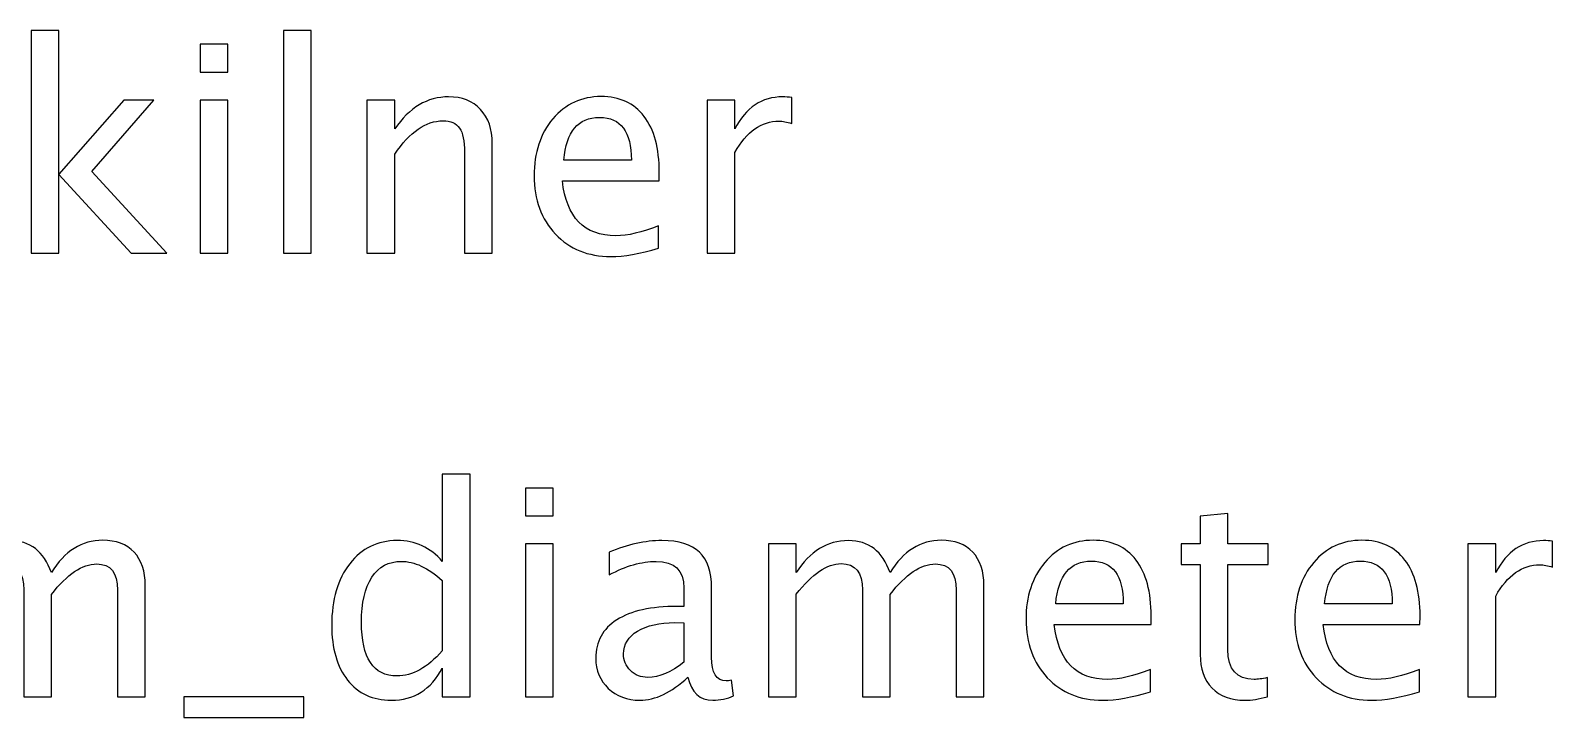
# Model space of a CAD drawing. Header units: centimetres. Extents: x -23.8 to 24.1, y -26.5 to 28.7.
# Drawn here: x 10.14 to 24.09, y 22.41 to 28.71 of the extents above; entities that cross this region are included whole.
import ezdxf

# ---------------------------------------------------------------- set-up
doc = ezdxf.new("R2010")
doc.units = ezdxf.units.CM
doc.header["$MEASUREMENT"] = 0
doc.layers.add('Layer 1', color=7, linetype='Continuous')

msp = doc.modelspace()

# ---------------------------------------------------------------- linework, layer by layer
at = {"layer": 'Layer 1'}
for points, knots in [([(10.15031, 26.67044), (10.15031, 26.67044), (10.15031, 28.71037), (10.15031, 28.71037), (10.15031, 28.71037), (10.15031, 28.71037), (10.40431, 28.71037), (10.40431, 28.71037), (10.40431, 28.71037), (10.40431, 28.71037), (10.40431, 27.39231), (10.40431, 27.39231), (10.40431, 27.39231), (10.40431, 27.39231), (10.99962, 28.07273), (10.99962, 28.07273), (10.99962, 28.07273), (10.99962, 28.07273), (11.27391, 28.07273), (11.27391, 28.07273), (11.27391, 28.07273), (11.27391, 28.07273), (10.70505, 27.41833), (10.70505, 27.41833), (10.70505, 27.41833), (10.70505, 27.41833), (11.39297, 26.67044), (11.39297, 26.67044), (11.39297, 26.67044), (11.39297, 26.67044), (11.06577, 26.67044), (11.06577, 26.67044), (11.06577, 26.67044), (11.06577, 26.67044), (10.40431, 27.38966), (10.40431, 27.38966), (10.40431, 27.38966), (10.40431, 27.38966), (10.40431, 26.67044), (10.40431, 26.67044), (10.40431, 26.67044), (10.40431, 26.67044), (10.15031, 26.67044), (10.15031, 26.67044)], [0, 0, 0, 0, 0.08333333, 0.08333333, 0.08333333, 0.08333333, 0.16666667, 0.16666667, 0.16666667, 0.16666667, 0.25, 0.25, 0.25, 0.25, 0.33333333, 0.33333333, 0.33333333, 0.33333333, 0.41666667, 0.41666667, 0.41666667, 0.41666667, 0.5, 0.5, 0.5, 0.5, 0.58333333, 0.58333333, 0.58333333, 0.58333333, 0.66666667, 0.66666667, 0.66666667, 0.66666667, 0.75, 0.75, 0.75, 0.75, 0.83333333, 0.83333333, 0.83333333, 0.83333333, 1, 1, 1, 1]), ([(12.46144, 26.67044), (12.46144, 26.67044), (12.46144, 28.71037), (12.46144, 28.71037), (12.46144, 28.71037), (12.46144, 28.71037), (12.71544, 28.71037), (12.71544, 28.71037), (12.71544, 28.71037), (12.71544, 28.71037), (12.71544, 26.67044), (12.71544, 26.67044), (12.71544, 26.67044), (12.71544, 26.67044), (12.46144, 26.67044), (12.46144, 26.67044)], [0, 0, 0, 0, 0.2, 0.2, 0.2, 0.2, 0.4, 0.4, 0.4, 0.4, 0.6, 0.6, 0.6, 0.6, 1, 1, 1, 1]), ([(11.6968, 28.32938), (11.6968, 28.32938), (11.6968, 28.58338), (11.6968, 28.58338), (11.6968, 28.58338), (11.6968, 28.58338), (11.9508, 28.58338), (11.9508, 28.58338), (11.9508, 28.58338), (11.9508, 28.58338), (11.9508, 28.32938), (11.9508, 28.32938), (11.9508, 28.32938), (11.9508, 28.32938), (11.6968, 28.32938), (11.6968, 28.32938)], [0, 0, 0, 0, 0.2, 0.2, 0.2, 0.2, 0.4, 0.4, 0.4, 0.4, 0.6, 0.6, 0.6, 0.6, 1, 1, 1, 1]), ([(11.6968, 26.67044), (11.6968, 26.67044), (11.6968, 28.07273), (11.6968, 28.07273), (11.6968, 28.07273), (11.6968, 28.07273), (11.9508, 28.07273), (11.9508, 28.07273), (11.9508, 28.07273), (11.9508, 28.07273), (11.9508, 26.67044), (11.9508, 26.67044), (11.9508, 26.67044), (11.9508, 26.67044), (11.6968, 26.67044), (11.6968, 26.67044)], [0, 0, 0, 0, 0.2, 0.2, 0.2, 0.2, 0.4, 0.4, 0.4, 0.4, 0.6, 0.6, 0.6, 0.6, 1, 1, 1, 1]), ([(13.22608, 26.67044), (13.22608, 26.67044), (13.22608, 28.07273), (13.22608, 28.07273), (13.22608, 28.07273), (13.22608, 28.07273), (13.48008, 28.07273), (13.48008, 28.07273), (13.48008, 28.07273), (13.48008, 28.07273), (13.48008, 27.80771), (13.48008, 27.80771), (13.48008, 27.80771), (13.61458, 28.00394), (13.7795, 28.10183), (13.97441, 28.10183), (13.97441, 28.10183), (14.097, 28.10183), (14.19445, 28.06347), (14.26633, 27.9863), (14.26633, 27.9863), (14.33821, 27.90957), (14.37437, 27.80594), (14.37437, 27.6763), (14.37437, 27.6763), (14.37437, 27.6763), (14.37437, 26.67044), (14.37437, 26.67044), (14.37437, 26.67044), (14.37437, 26.67044), (14.12037, 26.67044), (14.12037, 26.67044), (14.12037, 26.67044), (14.12037, 26.67044), (14.12037, 27.59339), (14.12037, 27.59339), (14.12037, 27.59339), (14.12037, 27.69746), (14.10494, 27.77155), (14.07451, 27.81564), (14.07451, 27.81564), (14.04364, 27.86018), (13.99293, 27.88223), (13.92193, 27.88223), (13.92193, 27.88223), (13.76583, 27.88223), (13.61854, 27.78037), (13.48008, 27.57664), (13.48008, 27.57664), (13.48008, 27.57664), (13.48008, 26.67044), (13.48008, 26.67044), (13.48008, 26.67044), (13.48008, 26.67044), (13.22608, 26.67044), (13.22608, 26.67044)], [0, 0, 0, 0, 0.06666667, 0.06666667, 0.06666667, 0.06666667, 0.13333333, 0.13333333, 0.13333333, 0.13333333, 0.2, 0.2, 0.2, 0.2, 0.26666667, 0.26666667, 0.26666667, 0.26666667, 0.33333333, 0.33333333, 0.33333333, 0.33333333, 0.4, 0.4, 0.4, 0.4, 0.46666667, 0.46666667, 0.46666667, 0.46666667, 0.53333333, 0.53333333, 0.53333333, 0.53333333, 0.6, 0.6, 0.6, 0.6, 0.66666667, 0.66666667, 0.66666667, 0.66666667, 0.73333333, 0.73333333, 0.73333333, 0.73333333, 0.8, 0.8, 0.8, 0.8, 0.86666667, 0.86666667, 0.86666667, 0.86666667, 1, 1, 1, 1]), ([(15.89749, 26.71542), (15.72683, 26.66427), (15.58087, 26.63869), (15.45916, 26.63869), (15.45916, 26.63869), (15.25146, 26.63869), (15.08257, 26.70748), (14.95249, 26.84462), (14.95249, 26.84462), (14.8224, 26.98177), (14.75713, 27.15948), (14.75713, 27.3782), (14.75713, 27.3782), (14.75713, 27.59031), (14.81446, 27.76449), (14.92955, 27.90075), (14.92955, 27.90075), (15.04465, 28.03657), (15.19193, 28.10448), (15.37141, 28.10448), (15.37141, 28.10448), (15.54118, 28.10448), (15.67259, 28.04407), (15.7652, 27.92324), (15.7652, 27.92324), (15.8578, 27.80241), (15.9041, 27.63132), (15.9041, 27.40951), (15.9041, 27.40951), (15.9041, 27.40951), (15.90278, 27.3319), (15.90278, 27.3319), (15.90278, 27.3319), (15.90278, 27.3319), (15.01643, 27.3319), (15.01643, 27.3319), (15.01643, 27.3319), (15.05347, 26.99676), (15.21707, 26.82919), (15.50679, 26.82919), (15.50679, 26.82919), (15.61306, 26.82919), (15.74315, 26.85918), (15.89749, 26.91915), (15.89749, 26.91915), (15.89749, 26.91915), (15.89749, 26.71542), (15.89749, 26.71542)], [0, 0, 0, 0, 0.07692308, 0.07692308, 0.07692308, 0.07692308, 0.15384615, 0.15384615, 0.15384615, 0.15384615, 0.23076923, 0.23076923, 0.23076923, 0.23076923, 0.30769231, 0.30769231, 0.30769231, 0.30769231, 0.38461538, 0.38461538, 0.38461538, 0.38461538, 0.46153846, 0.46153846, 0.46153846, 0.46153846, 0.53846154, 0.53846154, 0.53846154, 0.53846154, 0.61538462, 0.61538462, 0.61538462, 0.61538462, 0.69230769, 0.69230769, 0.69230769, 0.69230769, 0.76923077, 0.76923077, 0.76923077, 0.76923077, 0.84615385, 0.84615385, 0.84615385, 0.84615385, 1, 1, 1, 1]), ([(16.34243, 26.67044), (16.34243, 26.67044), (16.34243, 28.07273), (16.34243, 28.07273), (16.34243, 28.07273), (16.34243, 28.07273), (16.59643, 28.07273), (16.59643, 28.07273), (16.59643, 28.07273), (16.59643, 28.07273), (16.59643, 27.80771), (16.59643, 27.80771), (16.59643, 27.80771), (16.69741, 28.00394), (16.84381, 28.10183), (17.03608, 28.10183), (17.03608, 28.10183), (17.0621, 28.10183), (17.08944, 28.09963), (17.11766, 28.09522), (17.11766, 28.09522), (17.11766, 28.09522), (17.11766, 27.85754), (17.11766, 27.85754), (17.11766, 27.85754), (17.07356, 27.87209), (17.03476, 27.87958), (17.00124, 27.87958), (17.00124, 27.87958), (16.83985, 27.87958), (16.70491, 27.78433), (16.59643, 27.59339), (16.59643, 27.59339), (16.59643, 27.59339), (16.59643, 26.67044), (16.59643, 26.67044), (16.59643, 26.67044), (16.59643, 26.67044), (16.34243, 26.67044), (16.34243, 26.67044)], [0, 0, 0, 0, 0.09090909, 0.09090909, 0.09090909, 0.09090909, 0.18181818, 0.18181818, 0.18181818, 0.18181818, 0.27272727, 0.27272727, 0.27272727, 0.27272727, 0.36363636, 0.36363636, 0.36363636, 0.36363636, 0.45454545, 0.45454545, 0.45454545, 0.45454545, 0.54545455, 0.54545455, 0.54545455, 0.54545455, 0.63636364, 0.63636364, 0.63636364, 0.63636364, 0.72727273, 0.72727273, 0.72727273, 0.72727273, 0.81818182, 0.81818182, 0.81818182, 0.81818182, 1, 1, 1, 1]), ([(15.02966, 27.5224), (15.02966, 27.5224), (15.64878, 27.5224), (15.64878, 27.5224), (15.64878, 27.5224), (15.64878, 27.78345), (15.55132, 27.91398), (15.35686, 27.91398), (15.35686, 27.91398), (15.16106, 27.91398), (15.05214, 27.78345), (15.02966, 27.5224)], [0, 0, 0, 0, 0.25, 0.25, 0.25, 0.25, 0.5, 0.5, 0.5, 0.5, 1, 1, 1, 1]), ([(13.91644, 22.60468), (13.91644, 22.60468), (13.91644, 22.86794), (13.91644, 22.86794), (13.91644, 22.86794), (13.81281, 22.67127), (13.65671, 22.57293), (13.44813, 22.57293), (13.44813, 22.57293), (13.27879, 22.57293), (13.14562, 22.63423), (13.04861, 22.75726), (13.04861, 22.75726), (12.95159, 22.88029), (12.90308, 23.0483), (12.90308, 23.26129), (12.90308, 23.26129), (12.90308, 23.49412), (12.95821, 23.68153), (13.06801, 23.82353), (13.06801, 23.82353), (13.17825, 23.96508), (13.32289, 24.03607), (13.50237, 24.03607), (13.50237, 24.03607), (13.66861, 24.03607), (13.80708, 23.97257), (13.91644, 23.84513), (13.91644, 23.84513), (13.91644, 23.84513), (13.91644, 24.64461), (13.91644, 24.64461), (13.91644, 24.64461), (13.91644, 24.64461), (14.17044, 24.64461), (14.17044, 24.64461), (14.17044, 24.64461), (14.17044, 24.64461), (14.17044, 22.60468), (14.17044, 22.60468), (14.17044, 22.60468), (14.17044, 22.60468), (13.91644, 22.60468), (13.91644, 22.60468)], [0, 0, 0, 0, 0.08333333, 0.08333333, 0.08333333, 0.08333333, 0.16666667, 0.16666667, 0.16666667, 0.16666667, 0.25, 0.25, 0.25, 0.25, 0.33333333, 0.33333333, 0.33333333, 0.33333333, 0.41666667, 0.41666667, 0.41666667, 0.41666667, 0.5, 0.5, 0.5, 0.5, 0.58333333, 0.58333333, 0.58333333, 0.58333333, 0.66666667, 0.66666667, 0.66666667, 0.66666667, 0.75, 0.75, 0.75, 0.75, 0.83333333, 0.83333333, 0.83333333, 0.83333333, 1, 1, 1, 1]), ([(14.67932, 24.26362), (14.67932, 24.26362), (14.67932, 24.51762), (14.67932, 24.51762), (14.67932, 24.51762), (14.67932, 24.51762), (14.93332, 24.51762), (14.93332, 24.51762), (14.93332, 24.51762), (14.93332, 24.51762), (14.93332, 24.26362), (14.93332, 24.26362), (14.93332, 24.26362), (14.93332, 24.26362), (14.67932, 24.26362), (14.67932, 24.26362)], [0, 0, 0, 0, 0.2, 0.2, 0.2, 0.2, 0.4, 0.4, 0.4, 0.4, 0.6, 0.6, 0.6, 0.6, 1, 1, 1, 1]), ([(21.47645, 22.60512), (21.39796, 22.58351), (21.32961, 22.57293), (21.27184, 22.57293), (21.27184, 22.57293), (21.14219, 22.57293), (21.04121, 22.60997), (20.96889, 22.68405), (20.96889, 22.68405), (20.89613, 22.75814), (20.85997, 22.86088), (20.85997, 22.99274), (20.85997, 22.99274), (20.85997, 22.99274), (20.85997, 23.81647), (20.85997, 23.81647), (20.85997, 23.81647), (20.85997, 23.81647), (20.68447, 23.81647), (20.68447, 23.81647), (20.68447, 23.81647), (20.68447, 23.81647), (20.68447, 24.00697), (20.68447, 24.00697), (20.68447, 24.00697), (20.68447, 24.00697), (20.85997, 24.00697), (20.85997, 24.00697), (20.85997, 24.00697), (20.85997, 24.00697), (20.85997, 24.26053), (20.85997, 24.26053), (20.85997, 24.26053), (20.85997, 24.26053), (21.11397, 24.28478), (21.11397, 24.28478), (21.11397, 24.28478), (21.11397, 24.28478), (21.11397, 24.00697), (21.11397, 24.00697), (21.11397, 24.00697), (21.11397, 24.00697), (21.48174, 24.00697), (21.48174, 24.00697), (21.48174, 24.00697), (21.48174, 24.00697), (21.48174, 23.81647), (21.48174, 23.81647), (21.48174, 23.81647), (21.48174, 23.81647), (21.11397, 23.81647), (21.11397, 23.81647), (21.11397, 23.81647), (21.11397, 23.81647), (21.11397, 23.0386), (21.11397, 23.0386), (21.11397, 23.0386), (21.11397, 22.85515), (21.19379, 22.76343), (21.35298, 22.76343), (21.35298, 22.76343), (21.38693, 22.76343), (21.42794, 22.76916), (21.47645, 22.78019), (21.47645, 22.78019), (21.47645, 22.78019), (21.47645, 22.60512), (21.47645, 22.60512)], [0, 0, 0, 0, 0.05555556, 0.05555556, 0.05555556, 0.05555556, 0.11111111, 0.11111111, 0.11111111, 0.11111111, 0.16666667, 0.16666667, 0.16666667, 0.16666667, 0.22222222, 0.22222222, 0.22222222, 0.22222222, 0.27777778, 0.27777778, 0.27777778, 0.27777778, 0.33333333, 0.33333333, 0.33333333, 0.33333333, 0.38888889, 0.38888889, 0.38888889, 0.38888889, 0.44444444, 0.44444444, 0.44444444, 0.44444444, 0.5, 0.5, 0.5, 0.5, 0.55555556, 0.55555556, 0.55555556, 0.55555556, 0.61111111, 0.61111111, 0.61111111, 0.61111111, 0.66666667, 0.66666667, 0.66666667, 0.66666667, 0.72222222, 0.72222222, 0.72222222, 0.72222222, 0.77777778, 0.77777778, 0.77777778, 0.77777778, 0.83333333, 0.83333333, 0.83333333, 0.83333333, 0.88888889, 0.88888889, 0.88888889, 0.88888889, 1, 1, 1, 1]), ([(9.22098, 22.60468), (9.22098, 22.60468), (9.22098, 24.00697), (9.22098, 24.00697), (9.22098, 24.00697), (9.22098, 24.00697), (9.47498, 24.00697), (9.47498, 24.00697), (9.47498, 24.00697), (9.47498, 24.00697), (9.47498, 23.74195), (9.47498, 23.74195), (9.47498, 23.74195), (9.59889, 23.93818), (9.75764, 24.03607), (9.95211, 24.03607), (9.95211, 24.03607), (10.13952, 24.03607), (10.26696, 23.93818), (10.33487, 23.74195), (10.33487, 23.74195), (10.45526, 23.93994), (10.61225, 24.03872), (10.80495, 24.03872), (10.80495, 24.03872), (10.92798, 24.03872), (11.02367, 24.00256), (11.09202, 23.9298), (11.09202, 23.9298), (11.16037, 23.85704), (11.19477, 23.75518), (11.19477, 23.62421), (11.19477, 23.62421), (11.19477, 23.62421), (11.19477, 22.60468), (11.19477, 22.60468), (11.19477, 22.60468), (11.19477, 22.60468), (10.94077, 22.60468), (10.94077, 22.60468), (10.94077, 22.60468), (10.94077, 22.60468), (10.94077, 23.58231), (10.94077, 23.58231), (10.94077, 23.58231), (10.94077, 23.74195), (10.87727, 23.82176), (10.75027, 23.82176), (10.75027, 23.82176), (10.61842, 23.82176), (10.47995, 23.72872), (10.33487, 23.54219), (10.33487, 23.54219), (10.33487, 23.54219), (10.33487, 22.60468), (10.33487, 22.60468), (10.33487, 22.60468), (10.33487, 22.60468), (10.08087, 22.60468), (10.08087, 22.60468), (10.08087, 22.60468), (10.08087, 22.60468), (10.08087, 23.5832), (10.08087, 23.5832), (10.08087, 23.5832), (10.08087, 23.74415), (10.01649, 23.82441), (9.88729, 23.82441), (9.88729, 23.82441), (9.75897, 23.82441), (9.62138, 23.73092), (9.47498, 23.54351), (9.47498, 23.54351), (9.47498, 23.54351), (9.47498, 22.60468), (9.47498, 22.60468), (9.47498, 22.60468), (9.47498, 22.60468), (9.22098, 22.60468), (9.22098, 22.60468)], [0, 0, 0, 0, 0.04761905, 0.04761905, 0.04761905, 0.04761905, 0.0952381, 0.0952381, 0.0952381, 0.0952381, 0.14285714, 0.14285714, 0.14285714, 0.14285714, 0.19047619, 0.19047619, 0.19047619, 0.19047619, 0.23809524, 0.23809524, 0.23809524, 0.23809524, 0.28571429, 0.28571429, 0.28571429, 0.28571429, 0.33333333, 0.33333333, 0.33333333, 0.33333333, 0.38095238, 0.38095238, 0.38095238, 0.38095238, 0.42857143, 0.42857143, 0.42857143, 0.42857143, 0.47619048, 0.47619048, 0.47619048, 0.47619048, 0.52380952, 0.52380952, 0.52380952, 0.52380952, 0.57142857, 0.57142857, 0.57142857, 0.57142857, 0.61904762, 0.61904762, 0.61904762, 0.61904762, 0.66666667, 0.66666667, 0.66666667, 0.66666667, 0.71428571, 0.71428571, 0.71428571, 0.71428571, 0.76190476, 0.76190476, 0.76190476, 0.76190476, 0.80952381, 0.80952381, 0.80952381, 0.80952381, 0.85714286, 0.85714286, 0.85714286, 0.85714286, 0.9047619, 0.9047619, 0.9047619, 0.9047619, 1, 1, 1, 1]), ([(14.67932, 22.60468), (14.67932, 22.60468), (14.67932, 24.00697), (14.67932, 24.00697), (14.67932, 24.00697), (14.67932, 24.00697), (14.93332, 24.00697), (14.93332, 24.00697), (14.93332, 24.00697), (14.93332, 24.00697), (14.93332, 22.60468), (14.93332, 22.60468), (14.93332, 22.60468), (14.93332, 22.60468), (14.67932, 22.60468), (14.67932, 22.60468)], [0, 0, 0, 0, 0.2, 0.2, 0.2, 0.2, 0.4, 0.4, 0.4, 0.4, 0.6, 0.6, 0.6, 0.6, 1, 1, 1, 1]), ([(16.16671, 22.78327), (16.01414, 22.64304), (15.86729, 22.57293), (15.72618, 22.57293), (15.72618, 22.57293), (15.61021, 22.57293), (15.51363, 22.60909), (15.43735, 22.68185), (15.43735, 22.68185), (15.36062, 22.75461), (15.32225, 22.84633), (15.32225, 22.95702), (15.32225, 22.95702), (15.32225, 23.11003), (15.38663, 23.22777), (15.5154, 23.30979), (15.5154, 23.30979), (15.64416, 23.39181), (15.82893, 23.43282), (16.0697, 23.43282), (16.0697, 23.43282), (16.0697, 23.43282), (16.12923, 23.43282), (16.12923, 23.43282), (16.12923, 23.43282), (16.12923, 23.43282), (16.12923, 23.60172), (16.12923, 23.60172), (16.12923, 23.60172), (16.12923, 23.76444), (16.04456, 23.84557), (15.87479, 23.84557), (15.87479, 23.84557), (15.74338, 23.84557), (15.59962, 23.80412), (15.44396, 23.72122), (15.44396, 23.72122), (15.44396, 23.72122), (15.44396, 23.93024), (15.44396, 23.93024), (15.44396, 23.93024), (15.61506, 24.0008), (15.77645, 24.03607), (15.92771, 24.03607), (15.92771, 24.03607), (16.08337, 24.03607), (16.19846, 24.0008), (16.2721, 23.9298), (16.2721, 23.9298), (16.34619, 23.8588), (16.38323, 23.74944), (16.38323, 23.60172), (16.38323, 23.60172), (16.38323, 23.60172), (16.38323, 22.96804), (16.38323, 22.96804), (16.38323, 22.96804), (16.38323, 22.82296), (16.42777, 22.7502), (16.51728, 22.7502), (16.51728, 22.7502), (16.52831, 22.7502), (16.54462, 22.75196), (16.56623, 22.75549), (16.56623, 22.75549), (16.56623, 22.75549), (16.58431, 22.61438), (16.58431, 22.61438), (16.58431, 22.61438), (16.52655, 22.5866), (16.46305, 22.57293), (16.39337, 22.57293), (16.39337, 22.57293), (16.27475, 22.57293), (16.19934, 22.64304), (16.16671, 22.78327)], [0, 0, 0, 0, 0.05, 0.05, 0.05, 0.05, 0.1, 0.1, 0.1, 0.1, 0.15, 0.15, 0.15, 0.15, 0.2, 0.2, 0.2, 0.2, 0.25, 0.25, 0.25, 0.25, 0.3, 0.3, 0.3, 0.3, 0.35, 0.35, 0.35, 0.35, 0.4, 0.4, 0.4, 0.4, 0.45, 0.45, 0.45, 0.45, 0.5, 0.5, 0.5, 0.5, 0.55, 0.55, 0.55, 0.55, 0.6, 0.6, 0.6, 0.6, 0.65, 0.65, 0.65, 0.65, 0.7, 0.7, 0.7, 0.7, 0.75, 0.75, 0.75, 0.75, 0.8, 0.8, 0.8, 0.8, 0.85, 0.85, 0.85, 0.85, 0.9, 0.9, 0.9, 0.9, 1, 1, 1, 1]), ([(16.9049, 22.60468), (16.9049, 22.60468), (16.9049, 24.00697), (16.9049, 24.00697), (16.9049, 24.00697), (16.9049, 24.00697), (17.1589, 24.00697), (17.1589, 24.00697), (17.1589, 24.00697), (17.1589, 24.00697), (17.1589, 23.74195), (17.1589, 23.74195), (17.1589, 23.74195), (17.28281, 23.93818), (17.44156, 24.03607), (17.63603, 24.03607), (17.63603, 24.03607), (17.82344, 24.03607), (17.95088, 23.93818), (18.01879, 23.74195), (18.01879, 23.74195), (18.13918, 23.93994), (18.29617, 24.03872), (18.48887, 24.03872), (18.48887, 24.03872), (18.6119, 24.03872), (18.70759, 24.00256), (18.77594, 23.9298), (18.77594, 23.9298), (18.84429, 23.85704), (18.87869, 23.75518), (18.87869, 23.62421), (18.87869, 23.62421), (18.87869, 23.62421), (18.87869, 22.60468), (18.87869, 22.60468), (18.87869, 22.60468), (18.87869, 22.60468), (18.62469, 22.60468), (18.62469, 22.60468), (18.62469, 22.60468), (18.62469, 22.60468), (18.62469, 23.58231), (18.62469, 23.58231), (18.62469, 23.58231), (18.62469, 23.74195), (18.56119, 23.82176), (18.43419, 23.82176), (18.43419, 23.82176), (18.30234, 23.82176), (18.16387, 23.72872), (18.01879, 23.54219), (18.01879, 23.54219), (18.01879, 23.54219), (18.01879, 22.60468), (18.01879, 22.60468), (18.01879, 22.60468), (18.01879, 22.60468), (17.76479, 22.60468), (17.76479, 22.60468), (17.76479, 22.60468), (17.76479, 22.60468), (17.76479, 23.5832), (17.76479, 23.5832), (17.76479, 23.5832), (17.76479, 23.74415), (17.70041, 23.82441), (17.57121, 23.82441), (17.57121, 23.82441), (17.44289, 23.82441), (17.3053, 23.73092), (17.1589, 23.54351), (17.1589, 23.54351), (17.1589, 23.54351), (17.1589, 22.60468), (17.1589, 22.60468), (17.1589, 22.60468), (17.1589, 22.60468), (16.9049, 22.60468), (16.9049, 22.60468)], [0, 0, 0, 0, 0.04761905, 0.04761905, 0.04761905, 0.04761905, 0.0952381, 0.0952381, 0.0952381, 0.0952381, 0.14285714, 0.14285714, 0.14285714, 0.14285714, 0.19047619, 0.19047619, 0.19047619, 0.19047619, 0.23809524, 0.23809524, 0.23809524, 0.23809524, 0.28571429, 0.28571429, 0.28571429, 0.28571429, 0.33333333, 0.33333333, 0.33333333, 0.33333333, 0.38095238, 0.38095238, 0.38095238, 0.38095238, 0.42857143, 0.42857143, 0.42857143, 0.42857143, 0.47619048, 0.47619048, 0.47619048, 0.47619048, 0.52380952, 0.52380952, 0.52380952, 0.52380952, 0.57142857, 0.57142857, 0.57142857, 0.57142857, 0.61904762, 0.61904762, 0.61904762, 0.61904762, 0.66666667, 0.66666667, 0.66666667, 0.66666667, 0.71428571, 0.71428571, 0.71428571, 0.71428571, 0.76190476, 0.76190476, 0.76190476, 0.76190476, 0.80952381, 0.80952381, 0.80952381, 0.80952381, 0.85714286, 0.85714286, 0.85714286, 0.85714286, 0.9047619, 0.9047619, 0.9047619, 0.9047619, 1, 1, 1, 1]), ([(20.40445, 22.64966), (20.23379, 22.59851), (20.08783, 22.57293), (19.96612, 22.57293), (19.96612, 22.57293), (19.75842, 22.57293), (19.58953, 22.64172), (19.45945, 22.77886), (19.45945, 22.77886), (19.32936, 22.91601), (19.26409, 23.09372), (19.26409, 23.31244), (19.26409, 23.31244), (19.26409, 23.52455), (19.32142, 23.69873), (19.43651, 23.83499), (19.43651, 23.83499), (19.55161, 23.97081), (19.69889, 24.03872), (19.87837, 24.03872), (19.87837, 24.03872), (20.04814, 24.03872), (20.17955, 23.97831), (20.27216, 23.85748), (20.27216, 23.85748), (20.36476, 23.73665), (20.41106, 23.56556), (20.41106, 23.34375), (20.41106, 23.34375), (20.41106, 23.34375), (20.40974, 23.26614), (20.40974, 23.26614), (20.40974, 23.26614), (20.40974, 23.26614), (19.52339, 23.26614), (19.52339, 23.26614), (19.52339, 23.26614), (19.56043, 22.931), (19.72403, 22.76343), (20.01375, 22.76343), (20.01375, 22.76343), (20.12002, 22.76343), (20.25011, 22.79342), (20.40445, 22.85339), (20.40445, 22.85339), (20.40445, 22.85339), (20.40445, 22.64966), (20.40445, 22.64966)], [0, 0, 0, 0, 0.07692308, 0.07692308, 0.07692308, 0.07692308, 0.15384615, 0.15384615, 0.15384615, 0.15384615, 0.23076923, 0.23076923, 0.23076923, 0.23076923, 0.30769231, 0.30769231, 0.30769231, 0.30769231, 0.38461538, 0.38461538, 0.38461538, 0.38461538, 0.46153846, 0.46153846, 0.46153846, 0.46153846, 0.53846154, 0.53846154, 0.53846154, 0.53846154, 0.61538462, 0.61538462, 0.61538462, 0.61538462, 0.69230769, 0.69230769, 0.69230769, 0.69230769, 0.76923077, 0.76923077, 0.76923077, 0.76923077, 0.84615385, 0.84615385, 0.84615385, 0.84615385, 1, 1, 1, 1]), ([(22.86816, 22.64966), (22.6975, 22.59851), (22.55154, 22.57293), (22.42983, 22.57293), (22.42983, 22.57293), (22.22213, 22.57293), (22.05324, 22.64172), (21.92316, 22.77886), (21.92316, 22.77886), (21.79307, 22.91601), (21.7278, 23.09372), (21.7278, 23.31244), (21.7278, 23.31244), (21.7278, 23.52455), (21.78513, 23.69873), (21.90022, 23.83499), (21.90022, 23.83499), (22.01532, 23.97081), (22.1626, 24.03872), (22.34208, 24.03872), (22.34208, 24.03872), (22.51185, 24.03872), (22.64326, 23.97831), (22.73587, 23.85748), (22.73587, 23.85748), (22.82847, 23.73665), (22.87477, 23.56556), (22.87477, 23.34375), (22.87477, 23.34375), (22.87477, 23.34375), (22.87345, 23.26614), (22.87345, 23.26614), (22.87345, 23.26614), (22.87345, 23.26614), (21.9871, 23.26614), (21.9871, 23.26614), (21.9871, 23.26614), (22.02414, 22.931), (22.18774, 22.76343), (22.47746, 22.76343), (22.47746, 22.76343), (22.58373, 22.76343), (22.71382, 22.79342), (22.86816, 22.85339), (22.86816, 22.85339), (22.86816, 22.85339), (22.86816, 22.64966), (22.86816, 22.64966)], [0, 0, 0, 0, 0.07692308, 0.07692308, 0.07692308, 0.07692308, 0.15384615, 0.15384615, 0.15384615, 0.15384615, 0.23076923, 0.23076923, 0.23076923, 0.23076923, 0.30769231, 0.30769231, 0.30769231, 0.30769231, 0.38461538, 0.38461538, 0.38461538, 0.38461538, 0.46153846, 0.46153846, 0.46153846, 0.46153846, 0.53846154, 0.53846154, 0.53846154, 0.53846154, 0.61538462, 0.61538462, 0.61538462, 0.61538462, 0.69230769, 0.69230769, 0.69230769, 0.69230769, 0.76923077, 0.76923077, 0.76923077, 0.76923077, 0.84615385, 0.84615385, 0.84615385, 0.84615385, 1, 1, 1, 1]), ([(23.3131, 22.60468), (23.3131, 22.60468), (23.3131, 24.00697), (23.3131, 24.00697), (23.3131, 24.00697), (23.3131, 24.00697), (23.5671, 24.00697), (23.5671, 24.00697), (23.5671, 24.00697), (23.5671, 24.00697), (23.5671, 23.74195), (23.5671, 23.74195), (23.5671, 23.74195), (23.66808, 23.93818), (23.81448, 24.03607), (24.00675, 24.03607), (24.00675, 24.03607), (24.03277, 24.03607), (24.06011, 24.03387), (24.08833, 24.02946), (24.08833, 24.02946), (24.08833, 24.02946), (24.08833, 23.79178), (24.08833, 23.79178), (24.08833, 23.79178), (24.04423, 23.80633), (24.00543, 23.81382), (23.97191, 23.81382), (23.97191, 23.81382), (23.81052, 23.81382), (23.67558, 23.71857), (23.5671, 23.52763), (23.5671, 23.52763), (23.5671, 23.52763), (23.5671, 22.60468), (23.5671, 22.60468), (23.5671, 22.60468), (23.5671, 22.60468), (23.3131, 22.60468), (23.3131, 22.60468)], [0, 0, 0, 0, 0.09090909, 0.09090909, 0.09090909, 0.09090909, 0.18181818, 0.18181818, 0.18181818, 0.18181818, 0.27272727, 0.27272727, 0.27272727, 0.27272727, 0.36363636, 0.36363636, 0.36363636, 0.36363636, 0.45454545, 0.45454545, 0.45454545, 0.45454545, 0.54545455, 0.54545455, 0.54545455, 0.54545455, 0.63636364, 0.63636364, 0.63636364, 0.63636364, 0.72727273, 0.72727273, 0.72727273, 0.72727273, 0.81818182, 0.81818182, 0.81818182, 0.81818182, 1, 1, 1, 1]), ([(19.53662, 23.45664), (19.53662, 23.45664), (20.15574, 23.45664), (20.15574, 23.45664), (20.15574, 23.45664), (20.15574, 23.71769), (20.05828, 23.84822), (19.86382, 23.84822), (19.86382, 23.84822), (19.66802, 23.84822), (19.5591, 23.71769), (19.53662, 23.45664)], [0, 0, 0, 0, 0.25, 0.25, 0.25, 0.25, 0.5, 0.5, 0.5, 0.5, 1, 1, 1, 1]), ([(22.00033, 23.45664), (22.00033, 23.45664), (22.61945, 23.45664), (22.61945, 23.45664), (22.61945, 23.45664), (22.61945, 23.71769), (22.52199, 23.84822), (22.32753, 23.84822), (22.32753, 23.84822), (22.13173, 23.84822), (22.02281, 23.71769), (22.00033, 23.45664)], [0, 0, 0, 0, 0.25, 0.25, 0.25, 0.25, 0.5, 0.5, 0.5, 0.5, 1, 1, 1, 1]), ([(13.91644, 23.67139), (13.78459, 23.78737), (13.65979, 23.84557), (13.54161, 23.84557), (13.54161, 23.84557), (13.4252, 23.84557), (13.33524, 23.79707), (13.2713, 23.69961), (13.2713, 23.69961), (13.20736, 23.6026), (13.17561, 23.46502), (13.17561, 23.28686), (13.17561, 23.28686), (13.17561, 22.95922), (13.28408, 22.79518), (13.50148, 22.79518), (13.50148, 22.79518), (13.64259, 22.79518), (13.78106, 22.87235), (13.91644, 23.02625), (13.91644, 23.02625), (13.91644, 23.02625), (13.91644, 23.67139), (13.91644, 23.67139)], [0, 0, 0, 0, 0.14285714, 0.14285714, 0.14285714, 0.14285714, 0.28571429, 0.28571429, 0.28571429, 0.28571429, 0.42857143, 0.42857143, 0.42857143, 0.42857143, 0.57142857, 0.57142857, 0.57142857, 0.57142857, 0.71428571, 0.71428571, 0.71428571, 0.71428571, 1, 1, 1, 1]), ([(16.12923, 22.92174), (16.12923, 22.92174), (16.12923, 23.28201), (16.12923, 23.28201), (16.12923, 23.28201), (16.12923, 23.28201), (16.04765, 23.28466), (16.04765, 23.28466), (16.04765, 23.28466), (15.90654, 23.28466), (15.79277, 23.25864), (15.7059, 23.20661), (15.7059, 23.20661), (15.61947, 23.15413), (15.57625, 23.0849), (15.57625, 22.99847), (15.57625, 22.99847), (15.57625, 22.93805), (15.59786, 22.8869), (15.64063, 22.84501), (15.64063, 22.84501), (15.68385, 22.80312), (15.73632, 22.78195), (15.7985, 22.78195), (15.7985, 22.78195), (15.90433, 22.78195), (16.01458, 22.82869), (16.12923, 22.92174)], [0, 0, 0, 0, 0.125, 0.125, 0.125, 0.125, 0.25, 0.25, 0.25, 0.25, 0.375, 0.375, 0.375, 0.375, 0.5, 0.5, 0.5, 0.5, 0.625, 0.625, 0.625, 0.625, 0.75, 0.75, 0.75, 0.75, 1, 1, 1, 1]), ([(11.54842, 22.41418), (11.54842, 22.41418), (11.54842, 22.60468), (11.54842, 22.60468), (11.54842, 22.60468), (11.54842, 22.60468), (12.64909, 22.60468), (12.64909, 22.60468), (12.64909, 22.60468), (12.64909, 22.60468), (12.64909, 22.41418), (12.64909, 22.41418), (12.64909, 22.41418), (12.64909, 22.41418), (11.54842, 22.41418), (11.54842, 22.41418)], [0, 0, 0, 0, 0.2, 0.2, 0.2, 0.2, 0.4, 0.4, 0.4, 0.4, 0.6, 0.6, 0.6, 0.6, 1, 1, 1, 1])]:
    msp.add_open_spline(points, degree=3, knots=knots, dxfattribs=at)

doc.saveas('drawing.dxf')
